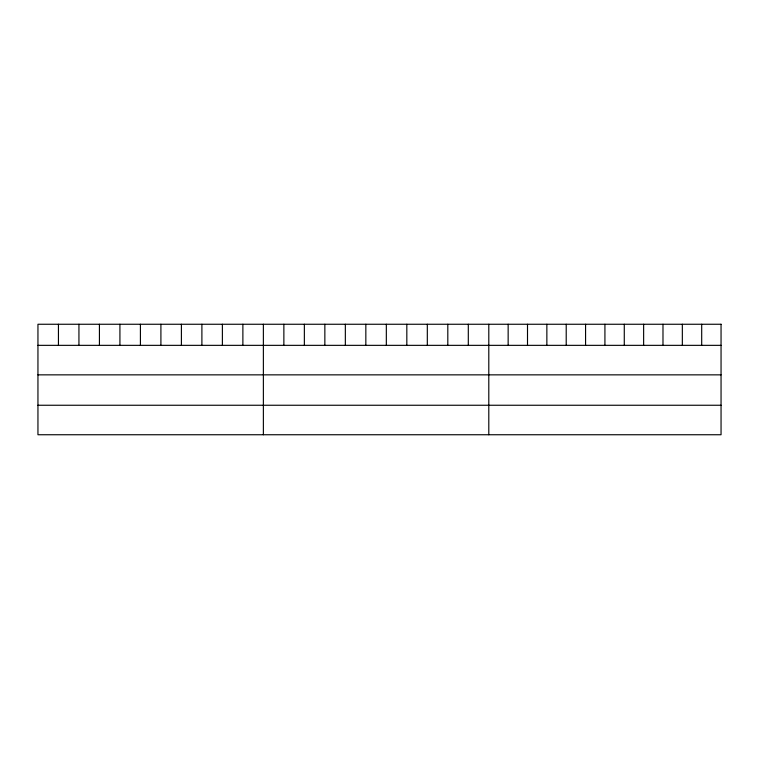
<?xml version="1.0" encoding="UTF-8"?>
<svg xmlns="http://www.w3.org/2000/svg" width="759" height="759" viewBox="0 0 759 759"><rect width="100%" height="100%" fill="white"/><g stroke="black" fill="none" stroke-linecap="round" stroke-linejoin="round"><path stroke-width="1.14" d="M37.95 345.345L721.05 345.345M37.95 374.851L721.05 374.851M37.95 405.249L721.05 405.249M701.696 324.254L701.696 345.345M682.341 324.254L682.341 345.345M662.986 324.254L662.986 345.345M643.632 324.254L643.632 345.345M624.278 324.254L624.278 345.345M604.923 324.254L604.923 345.345M585.569 324.254L585.569 345.345M566.214 324.254L566.214 345.345M546.859 324.254L546.859 345.345M527.505 324.254L527.505 345.345M508.151 324.254L508.151 345.345M488.796 324.254L488.796 434.746M468.303 324.254L468.303 345.345M447.81 324.254L447.81 345.345M427.317 324.254L427.317 345.345M406.824 324.254L406.824 345.345M386.331 324.254L386.331 345.345M365.838 324.254L365.838 345.345M345.345 324.254L345.345 345.345M324.852 324.254L324.852 345.345M304.359 324.254L304.359 345.345M283.866 324.254L283.866 345.345M263.373 324.254L263.373 434.746M242.88 324.254L242.88 345.345M222.387 324.254L222.387 345.345M201.894 324.254L201.894 345.345M181.401 324.254L181.401 345.345M160.908 324.254L160.908 345.345M140.415 324.254L140.415 345.345M119.922 324.254L119.922 345.345M99.429 324.254L99.429 345.345M78.936 324.254L78.936 345.345M58.443 324.254L58.443 345.345M721.05 324.254L37.95 324.254L37.95 434.746L721.05 434.746L721.05 324.254"/></g></svg>
